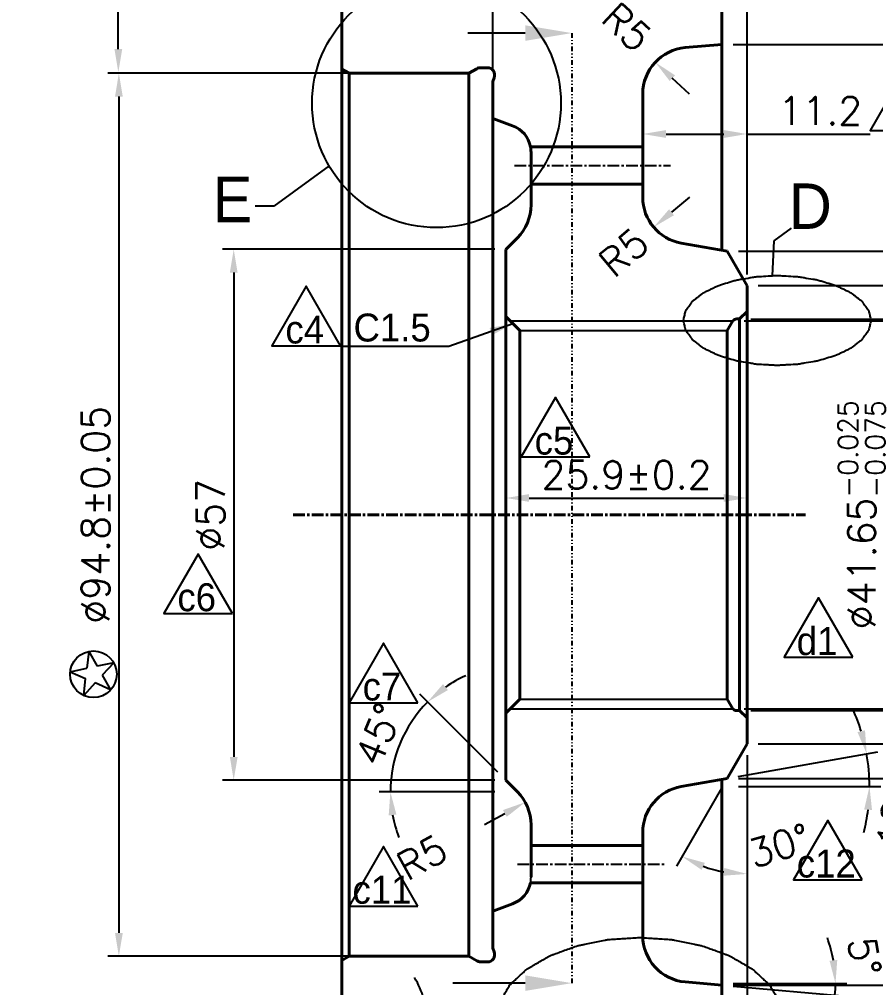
# Model space of a CAD drawing. Extents: x 3807 to 5911, y -3458 to 20.
# Drawn here: x 5178.3 to 5270.3, y -3239.8 to -3135.8 of the extents above; entities that cross this region are included whole.
import ezdxf

# ---------------------------------------------------------------- set-up
doc = ezdxf.new("R2010")
doc.units = 0
doc.header["$MEASUREMENT"] = 0
doc.header["$PDSIZE"] = 0.01
doc.linetypes.add('CENTER', pattern=[2, 1.25, -0.25, 0.25, -0.25])
doc.linetypes.add('DIVIDE', pattern=[1.25, 0.5, -0.25, 0, -0.25, 0, -0.25])
doc.layers.get('0').update_dxf_attribs({"linetype": 'CONTINUOUS'})
doc.layers.get('DEFPOINTS').update_dxf_attribs({"linetype": 'CONTINUOUS'})
for name, color, linetype in [('06_AXES', 7, 'CONTINUOUS'), ('21_DETAILS', 7, 'CONTINUOUS'), ('4', 4, 'CONTINUOUS'), ('5', 5, 'CONTINUOUS'), ('치수', 4, 'CONTINUOUS')]:
    doc.layers.add(name, color=color, linetype=linetype)
doc.layers.add('외형선', color=3, linetype='CONTINUOUS', lineweight=40)
doc.styles.get("Standard").update_dxf_attribs({"font": 'Dotum.ttf', "height": 5})
doc.styles.add('글씨', font='Dotum.ttf', dxfattribs={"height": 3})
doc.styles.add('치수', font='romans.shx', dxfattribs={"height": 3})
doc.dimstyles.get("Standard").update_dxf_attribs({"dimtxt": 0.18, "dimasz": 0.18, "dimexe": 0.18, "dimexo": 0.0625, "dimgap": 0.09, "dimtad": 0, "dimtih": 1, "dimtoh": 1, "dimdec": 4, "dimzin": 0, "dimdsep": 46, "dimtxsty": 'STANDARD', "dimcen": 0.09, "dimadec": 0, "dimazin": 0, "dimtfac": 1, "dimtdec": 4, "dimtofl": 0, "dimtmove": 0, "dimatfit": 3, "dimfxl": 1, "dimtolj": 1, "dimtzin": 0, "dimarcsym": 0})

# ---------------------------------------------------------------- blocks, each defined once
blk = doc.blocks.new('*D402')
at = {"layer": 'DEFPOINTS', "color": 0, "transparency": 16777216}
for p in [(5255.68, -3168), (5255.68, -3210), (5284.86, -3210)]:
    blk.add_point(p, dxfattribs=at)
at = {"layer": '치수', "lineweight": -2, "transparency": 16777216}
for p, q in [((5256.88, -3168), (5286.06, -3168)), ((5284.86, -3170.5), (5284.86, -3207.5)), ((5256.88, -3210), (5286.06, -3210))]:
    blk.add_line(p, q, dxfattribs=at)
at = {"layer": '치수', "transparency": 16777216}
for points in [[(5284.44, -3170.5), (5285.27, -3170.5), (5284.86, -3168)], [(5284.44, -3207.5), (5285.27, -3207.5), (5284.86, -3210)]]:
    blk.add_solid(points, dxfattribs=at)
at = {"layer": '치수', "transparency": 16777216, "insert": (5282.36, -3189), "char_height": 3, "attachment_point": 5, "rotation": 90, "style": '치수'}
blk.add_mtext('\\A1;{\\C4;%%C}42', dxfattribs=at)
blk = doc.blocks.new('*D403')
at = {"layer": 'DEFPOINTS', "color": 0, "transparency": 16777216}
for p in [(5256.48, -3164.4), (5256.48, -3213.6), (5294.37, -3213.6)]:
    blk.add_point(p, dxfattribs=at)
at = {"layer": '치수', "lineweight": -2, "transparency": 16777216}
for p, q in [((5257.68, -3164.4), (5295.57, -3164.4)), ((5294.37, -3166.9), (5294.37, -3211.1)), ((5257.68, -3213.6), (5295.57, -3213.6))]:
    blk.add_line(p, q, dxfattribs=at)
at = {"layer": '치수', "transparency": 16777216}
for points in [[(5293.96, -3166.9), (5294.79, -3166.9), (5294.37, -3164.4)], [(5293.96, -3211.1), (5294.79, -3211.1), (5294.37, -3213.6)]]:
    blk.add_solid(points, dxfattribs=at)
at = {"layer": '치수', "transparency": 16777216, "insert": (5291.87, -3189), "char_height": 3, "attachment_point": 5, "rotation": 90, "style": '치수'}
blk.add_mtext('\\A1;{\\C4;%%C}49.2', dxfattribs=at)
blk = doc.blocks.new('*D404')
at = {"layer": 'DEFPOINTS', "color": 0, "transparency": 16777216}
for p in [(5254.34, -3160.7), (5304.25, -3160.7), (5254.34, -3217.3)]:
    blk.add_point(p, dxfattribs=at)
at = {"layer": '치수', "lineweight": -2, "transparency": 16777216}
for p, q in [((5255.54, -3160.7), (5305.45, -3160.7)), ((5304.25, -3214.8), (5304.25, -3163.2)), ((5255.54, -3217.3), (5305.45, -3217.3))]:
    blk.add_line(p, q, dxfattribs=at)
at = {"layer": '치수', "transparency": 16777216}
for points in [[(5303.84, -3163.2), (5304.67, -3163.2), (5304.25, -3160.7)], [(5303.84, -3214.8), (5304.67, -3214.8), (5304.25, -3217.3)]]:
    blk.add_solid(points, dxfattribs=at)
at = {"layer": '치수', "transparency": 16777216, "insert": (5301.75, -3189), "char_height": 3, "attachment_point": 5, "rotation": 90, "style": '치수'}
blk.add_mtext('\\A1;{\\C4;%%C}56.6', dxfattribs=at)
blk = doc.blocks.new('*D405')
at = {"layer": 'DEFPOINTS', "color": 0, "transparency": 16777216}
for p in [(5253.78, -3138.5), (5313.58, -3138.5), (5253.78, -3239.5)]:
    blk.add_point(p, dxfattribs=at)
at = {"layer": '치수', "lineweight": -2, "transparency": 16777216}
for p, q in [((5254.98, -3138.5), (5314.78, -3138.5)), ((5313.58, -3237), (5313.58, -3141)), ((5254.98, -3239.5), (5314.78, -3239.5))]:
    blk.add_line(p, q, dxfattribs=at)
at = {"layer": '치수', "transparency": 16777216}
for points in [[(5313.16, -3141), (5314, -3141), (5313.58, -3138.5)], [(5313.16, -3237), (5314, -3237), (5313.58, -3239.5)]]:
    blk.add_solid(points, dxfattribs=at)
at = {"layer": '치수', "transparency": 16777216, "insert": (5311.08, -3189), "char_height": 3, "attachment_point": 5, "rotation": 90, "style": '치수'}
blk.add_mtext('\\A1;{\\C4;%%C}101', dxfattribs=at)
blk = doc.blocks.new('*D406')
at = {"layer": 'DEFPOINTS', "color": 0, "transparency": 16777216}
for p in [(5217.58, -3114.95), (5164.5, -3263.05), (5217.48, -3263.05)]:
    blk.add_point(p, dxfattribs=at)
at = {"layer": '치수', "lineweight": -2, "transparency": 16777216}
for p, q in [((5216.38, -3114.95), (5163.3, -3114.95)), ((5164.5, -3117.45), (5164.5, -3260.55)), ((5216.28, -3263.05), (5163.3, -3263.05))]:
    blk.add_line(p, q, dxfattribs=at)
at = {"layer": '치수', "transparency": 16777216}
for points in [[(5164.08, -3117.45), (5164.91, -3117.45), (5164.5, -3114.95)], [(5164.08, -3260.55), (5164.91, -3260.55), (5164.5, -3263.05)]]:
    blk.add_solid(points, dxfattribs=at)
at = {"layer": '치수', "transparency": 16777216, "insert": (5161.05, -3189), "char_height": 3, "attachment_point": 5, "rotation": 90, "style": '치수'}
blk.add_mtext('\\A1;{\\C4;%%CD \\H0.7x;\\S 0^ -0.05;}', dxfattribs=at)
blk = doc.blocks.new('*D407')
at = {"layer": 'DEFPOINTS', "color": 0, "transparency": 16777216}
for p in [(5212.98, -3134.56), (5175.02, -3243.45), (5212.98, -3243.45)]:
    blk.add_point(p, dxfattribs=at)
at = {"layer": '치수', "lineweight": -2, "transparency": 16777216}
for p, q in [((5211.78, -3134.56), (5173.82, -3134.56)), ((5175.02, -3137.06), (5175.02, -3240.95)), ((5211.78, -3243.45), (5173.82, -3243.45))]:
    blk.add_line(p, q, dxfattribs=at)
at = {"layer": '치수', "transparency": 16777216}
for points in [[(5174.6, -3137.06), (5175.44, -3137.06), (5175.02, -3134.56)], [(5174.6, -3240.95), (5175.44, -3240.95), (5175.02, -3243.45)]]:
    blk.add_solid(points, dxfattribs=at)
at = {"layer": '치수', "transparency": 16777216, "insert": (5172.52, -3189), "char_height": 3, "attachment_point": 5, "rotation": 90, "style": '치수'}
blk.add_mtext('\\A1;{\\C4;%%C108.88%%P0.05}', dxfattribs=at)
blk = doc.blocks.new('*D408')
at = {"layer": 'DEFPOINTS', "color": 0, "transparency": 16777216}
for p in [(5230.58, -3160.5), (5201.36, -3217.5), (5230.58, -3217.5)]:
    blk.add_point(p, dxfattribs=at)
at = {"layer": '치수', "lineweight": -2, "transparency": 16777216}
for p, q in [((5229.38, -3160.5), (5200.16, -3160.5)), ((5201.36, -3163), (5201.36, -3215)), ((5229.38, -3217.5), (5200.16, -3217.5))]:
    blk.add_line(p, q, dxfattribs=at)
at = {"layer": '치수', "transparency": 16777216}
for points in [[(5200.95, -3163), (5201.78, -3163), (5201.36, -3160.5)], [(5200.95, -3215), (5201.78, -3215), (5201.36, -3217.5)]]:
    blk.add_solid(points, dxfattribs=at)
at = {"layer": '치수', "transparency": 16777216, "insert": (5198.86, -3189), "char_height": 3, "attachment_point": 5, "rotation": 90, "style": '치수'}
blk.add_mtext('\\A1;{\\C4;%%C}57', dxfattribs=at)
blk = doc.blocks.new('*D409')
at = {"layer": 'DEFPOINTS', "color": 0, "transparency": 16777216}
for p in [(5226.61, -3141.6), (5189.03, -3236.4), (5226.61, -3236.4)]:
    blk.add_point(p, dxfattribs=at)
at = {"layer": '치수', "lineweight": -2, "transparency": 16777216}
for p, q in [((5225.41, -3141.6), (5187.83, -3141.6)), ((5189.03, -3144.1), (5189.03, -3233.9)), ((5225.41, -3236.4), (5187.83, -3236.4))]:
    blk.add_line(p, q, dxfattribs=at)
at = {"layer": '치수', "transparency": 16777216}
for points in [[(5188.62, -3144.1), (5189.45, -3144.1), (5189.03, -3141.6)], [(5188.62, -3233.9), (5189.45, -3233.9), (5189.03, -3236.4)]]:
    blk.add_solid(points, dxfattribs=at)
at = {"layer": '치수', "transparency": 16777216, "insert": (5186.53, -3189), "char_height": 3, "attachment_point": 5, "rotation": 90, "style": '치수'}
blk.add_mtext('\\A1;{\\C4;%%C}94.8%%P0.05', dxfattribs=at)
blk = doc.blocks.new('*D410')
at = {"layer": 'DEFPOINTS', "color": 0, "transparency": 16777216}
for p in [(5256.48, -3187.2), (5230.58, -3194.87), (5256.48, -3194.87)]:
    blk.add_point(p, dxfattribs=at)
at = {"layer": '치수', "lineweight": -2, "transparency": 16777216}
for p, q in [((5230.58, -3193.67), (5230.58, -3186)), ((5256.48, -3193.67), (5256.48, -3186)), ((5233.08, -3187.2), (5253.98, -3187.2))]:
    blk.add_line(p, q, dxfattribs=at)
at = {"layer": '치수', "transparency": 16777216}
for points in [[(5233.08, -3186.78), (5233.08, -3187.61), (5230.58, -3187.2)], [(5253.98, -3186.78), (5253.98, -3187.61), (5256.48, -3187.2)]]:
    blk.add_solid(points, dxfattribs=at)
at = {"layer": '치수', "transparency": 16777216, "insert": (5243.53, -3184.7), "char_height": 3, "attachment_point": 5, "style": '치수'}
blk.add_mtext('\\A1;25.9%%P0.2', dxfattribs=at)
blk = doc.blocks.new('*D411')
at = {"layer": 'DEFPOINTS', "color": 0, "transparency": 16777216}
for p in [(5229.18, -3087.42), (5229.18, -3142.49), (5256.48, -3164.4)]:
    blk.add_point(p, dxfattribs=at)
at = {"layer": '치수', "lineweight": -2, "transparency": 16777216}
for p, q in [((5229.18, -3141.29), (5229.18, -3086.22)), ((5256.48, -3163.2), (5256.48, -3086.22)), ((5253.98, -3087.42), (5231.68, -3087.42))]:
    blk.add_line(p, q, dxfattribs=at)
at = {"layer": '치수', "transparency": 16777216}
for points in [[(5231.68, -3087), (5231.68, -3087.84), (5229.18, -3087.42)], [(5253.98, -3087), (5253.98, -3087.84), (5256.48, -3087.42)]]:
    blk.add_solid(points, dxfattribs=at)
at = {"layer": '치수', "transparency": 16777216, "insert": (5242.83, -3084.92), "char_height": 3, "attachment_point": 5, "style": '치수'}
blk.add_mtext('\\A1;27.3%%P0.05', dxfattribs=at)
blk = doc.blocks.new('*D413')
at = {"layer": 'DEFPOINTS', "color": 0, "transparency": 16777216}
for p in [(5246.62, -3140.42), (5250.28, -3143.83)]:
    blk.add_point(p, dxfattribs=at)
at = {"layer": '치수', "lineweight": -2, "transparency": 16777216}
blk.add_line((5250.28, -3143.83), (5248.45, -3142.12), dxfattribs=at)
at = {"layer": '치수', "transparency": 16777216}
blk.add_solid([(5248.74, -3141.82), (5248.17, -3142.43), (5246.62, -3140.42)], dxfattribs=at)
at = {"layer": '치수', "transparency": 16777216, "insert": (5243.56, -3136.65), "char_height": 3, "attachment_point": 5, "rotation": 316.9903, "style": '치수'}
blk.add_mtext('\\A1;R5', dxfattribs=at)
blk = doc.blocks.new('*D415')
at = {"layer": 'DEFPOINTS', "color": 0, "transparency": 16777216}
for p in [(5250.28, -3154.91), (5246.45, -3158.12)]:
    blk.add_point(p, dxfattribs=at)
at = {"layer": '치수', "lineweight": -2, "transparency": 16777216}
blk.add_line((5250.28, -3154.91), (5248.36, -3156.52), dxfattribs=at)
at = {"layer": '치수', "transparency": 16777216}
blk.add_solid([(5248.1, -3156.2), (5248.63, -3156.84), (5246.45, -3158.12)], dxfattribs=at)
at = {"layer": '치수', "transparency": 16777216, "insert": (5243.22, -3160.82), "char_height": 3, "attachment_point": 5, "rotation": 40.0107, "style": '치수'}
blk.add_mtext('\\A1;R5', dxfattribs=at)
blk = doc.blocks.new('*D416')
at = {"layer": 'DEFPOINTS', "color": 0, "transparency": 16777216}
for p in [(5245.28, -3147.15), (5245.28, -3148.12), (5256.48, -3164.4)]:
    blk.add_point(p, dxfattribs=at)
at = {"layer": '치수', "lineweight": -2, "transparency": 16777216}
for p, q in [((5256.48, -3163.2), (5256.48, -3146.92)), ((5245.28, -3148.35), (5245.28, -3149.32)), ((5247.78, -3148.12), (5253.98, -3148.12)), ((5256.48, -3148.12), (5269.69, -3148.12))]:
    blk.add_line(p, q, dxfattribs=at)
at = {"layer": '치수', "transparency": 16777216}
for points in [[(5247.78, -3147.7), (5247.78, -3148.54), (5245.28, -3148.12)], [(5253.98, -3147.7), (5253.98, -3148.54), (5256.48, -3148.12)]]:
    blk.add_solid(points, dxfattribs=at)
at = {"layer": '치수', "transparency": 16777216, "insert": (5264.34, -3145.62), "char_height": 3, "attachment_point": 5, "style": '치수'}
blk.add_mtext('\\A1;11.2', dxfattribs=at)
blk = doc.blocks.new('*D417')
at = {"layer": 'DEFPOINTS', "color": 0, "transparency": 16777216}
for p in [(5220.01, -3211.92), (5230.58, -3217.5), (5230.58, -3218.74), (5231.82, -3218.74)]:
    blk.add_point(p, dxfattribs=at)
at = {"layer": '치수', "lineweight": -2, "transparency": 16777216}
for p, q in [((5229.73, -3216.65), (5221.33, -3208.25)), ((5229.38, -3218.74), (5216.98, -3218.74))]:
    blk.add_line(p, q, dxfattribs=at)
for start, end in [(113.958, 124.479), (135, 180), (190.521, 201.042)]:
    blk.add_arc((5231.82, -3218.74), 13.63, start, end, dxfattribs=at)
at = {"layer": '치수', "transparency": 16777216}
for points in [[(5224.36, -3207.82), (5223.83, -3207.18), (5222.17, -3209.1)], [(5218, -3221.27), (5218.83, -3221.19), (5218.18, -3218.74)]]:
    blk.add_solid(points, dxfattribs=at)
at = {"layer": '치수', "transparency": 16777216, "insert": (5216.91, -3212.56), "char_height": 3, "attachment_point": 5, "rotation": 67.5, "style": '치수'}
blk.add_mtext('\\A1;45°', dxfattribs=at)
blk = doc.blocks.new('*D418')
at = {"layer": 'DEFPOINTS', "color": 0, "transparency": 16777216}
for p in [(5232.66, -3219.86), (5228.28, -3222.27)]:
    blk.add_point(p, dxfattribs=at)
at = {"layer": '치수', "lineweight": -2, "transparency": 16777216}
blk.add_line((5228.28, -3222.27), (5230.47, -3221.07), dxfattribs=at)
at = {"layer": '치수', "transparency": 16777216}
blk.add_solid([(5230.27, -3220.7), (5230.67, -3221.43), (5232.66, -3219.86)], dxfattribs=at)
at = {"layer": '치수', "transparency": 16777216, "insert": (5221.58, -3225.77), "char_height": 3, "attachment_point": 5, "rotation": 28.8737, "style": '치수'}
blk.add_mtext('\\A1;R5', dxfattribs=at)
blk = doc.blocks.new('*D419')
at = {"layer": 'DEFPOINTS', "color": 0, "transparency": 16777216}
for p in [(5256.48, -3213.6), (5254.34, -3217.3), (5256.48, -3217.3), (5251.71, -3226.72)]:
    blk.add_point(p, dxfattribs=at)
at = {"layer": '치수', "lineweight": -2, "transparency": 16777216}
for p, q in [((5253.74, -3218.34), (5248.9, -3226.73)), ((5256.48, -3218.5), (5256.48, -3228.76))]:
    blk.add_line(p, q, dxfattribs=at)
blk.add_arc((5256.48, -3213.6), 13.96, 250.2753, 259.7247, dxfattribs=at)
at = {"layer": '치수', "transparency": 16777216}
for points in [[(5251.59, -3227.12), (5251.94, -3226.37), (5249.5, -3225.69)], [(5254.03, -3226.92), (5253.95, -3227.75), (5256.48, -3227.56)]]:
    blk.add_solid(points, dxfattribs=at)
at = {"layer": '치수', "transparency": 16777216, "insert": (5259.94, -3224.53), "char_height": 3, "attachment_point": 5, "rotation": 17.5627, "style": '치수'}
blk.add_mtext('\\A1;30°', dxfattribs=at)
blk = doc.blocks.new('*D420')
at = {"layer": 'DEFPOINTS', "color": 0, "transparency": 16777216}
for p in [(5251.81, -3239.33), (5253.78, -3239.5), (5253.79, -3239.33), (5265.95, -3240.15)]:
    blk.add_point(p, dxfattribs=at)
at = {"layer": '치수', "lineweight": -2, "transparency": 16777216}
for p, q in [((5254.98, -3239.61), (5267.11, -3240.67)), ((5254.99, -3239.33), (5267.17, -3239.33))]:
    blk.add_line(p, q, dxfattribs=at)
for start, end in [(10.1298, 20.2596), (355, 0), (334.7404, 344.8702)]:
    blk.add_arc((5251.81, -3239.33), 14.16, start, end, dxfattribs=at)
at = {"layer": '치수', "transparency": 16777216}
for points in [[(5266.16, -3236.8), (5265.33, -3236.88), (5265.97, -3239.33)], [(5265.07, -3242.95), (5265.89, -3243.1), (5265.92, -3240.57)]]:
    blk.add_solid(points, dxfattribs=at)
at = {"layer": '치수', "transparency": 16777216, "insert": (5269.1, -3236.41), "char_height": 3, "attachment_point": 5, "rotation": 279.5841, "style": '치수'}
blk.add_mtext('\\A1;5°', dxfattribs=at)
blk = doc.blocks.new('*D421')
at = {"layer": 'DEFPOINTS', "color": 0, "transparency": 16777216}
for p in [(5269.49, -3215.83), (5254.34, -3217.3), (5249.41, -3218.17), (5254.34, -3218.17)]:
    blk.add_point(p, dxfattribs=at)
at = {"layer": '치수', "lineweight": -2, "transparency": 16777216}
for p, q in [((5255.53, -3217.09), (5270.5, -3214.45)), ((5255.54, -3218.17), (5270.82, -3218.17))]:
    blk.add_line(p, q, dxfattribs=at)
for start, end in [(17.0912, 24.1825), (360, 10), (345.8175, 352.9088)]:
    blk.add_arc((5249.41, -3218.17), 20.21, start, end, dxfattribs=at)
at = {"layer": '치수', "transparency": 16777216}
for points in [[(5269.14, -3212.14), (5268.33, -3212.33), (5269.32, -3214.66)], [(5269.05, -3220.64), (5269.89, -3220.69), (5269.62, -3218.17)]]:
    blk.add_solid(points, dxfattribs=at)
at = {"layer": '치수', "transparency": 16777216, "insert": (5272.33, -3221.41), "char_height": 3, "attachment_point": 5, "rotation": 81.9738, "style": '치수'}
blk.add_mtext('\\A1;10°', dxfattribs=at)
blk = doc.blocks.new('*D422')
at = {"layer": 'DEFPOINTS', "color": 0, "transparency": 16777216}
for p in [(5212.98, -3243.45), (5215.58, -3243.45), (5215.58, -3244.95), (5221.97, -3245.03)]:
    blk.add_point(p, dxfattribs=at)
at = {"layer": '치수', "lineweight": -2, "transparency": 16777216}
for p, q in [((5216.78, -3243.45), (5223.31, -3243.45)), ((5216.62, -3245.55), (5221.93, -3248.61))]:
    blk.add_line(p, q, dxfattribs=at)
for start, end in [(15.7345, 31.4689), (330, 0), (298.5311, 314.2655)]:
    blk.add_arc((5212.98, -3243.45), 9.13, start, end, dxfattribs=at)
at = {"layer": '치수', "transparency": 16777216}
for points in [[(5222.18, -3240.91), (5221.36, -3241.03), (5222.11, -3243.45)], [(5219.02, -3249.73), (5219.68, -3250.24), (5220.89, -3248.01)]]:
    blk.add_solid(points, dxfattribs=at)
at = {"layer": '치수', "transparency": 16777216, "insert": (5226.63, -3249.7), "char_height": 3, "attachment_point": 5, "rotation": 65.3988, "style": '치수'}
blk.add_mtext('\\A1;30°', dxfattribs=at)
blk = doc.blocks.new('*D426')
at = {"layer": 'DEFPOINTS', "color": 0, "transparency": 16777216}
for p in [(5256.48, -3213.6), (5239.78, -3262.5), (5239.78, -3271.67)]:
    blk.add_point(p, dxfattribs=at)
at = {"layer": '치수', "lineweight": -2, "transparency": 16777216}
for p, q in [((5256.48, -3214.8), (5256.48, -3272.87)), ((5239.78, -3263.7), (5239.78, -3272.87)), ((5242.28, -3271.67), (5253.98, -3271.67)), ((5256.48, -3271.67), (5283.41, -3271.67))]:
    blk.add_line(p, q, dxfattribs=at)
at = {"layer": '치수', "transparency": 16777216}
for points in [[(5242.28, -3271.26), (5242.28, -3272.09), (5239.78, -3271.67)], [(5253.98, -3271.26), (5253.98, -3272.09), (5256.48, -3271.67)]]:
    blk.add_solid(points, dxfattribs=at)
at = {"layer": '치수', "transparency": 16777216, "insert": (5271.19, -3269.17), "char_height": 3, "attachment_point": 5, "style": '치수'}
blk.add_mtext('\\A1;16.7%%P0.05', dxfattribs=at)
blk = doc.blocks.new('*D428')
at = {"layer": 'DEFPOINTS', "color": 0, "transparency": 16777216}
for p in [(5256.48, -3213.6), (5212.98, -3243.45), (5256.48, -3290.94)]:
    blk.add_point(p, dxfattribs=at)
at = {"layer": '치수', "lineweight": -2, "transparency": 16777216}
for p, q in [((5256.48, -3214.8), (5256.48, -3292.14)), ((5212.98, -3244.65), (5212.98, -3292.14)), ((5215.48, -3290.94), (5253.98, -3290.94))]:
    blk.add_line(p, q, dxfattribs=at)
at = {"layer": '치수', "transparency": 16777216}
for points in [[(5215.48, -3290.52), (5215.48, -3291.35), (5212.98, -3290.94)], [(5253.98, -3290.52), (5253.98, -3291.35), (5256.48, -3290.94)]]:
    blk.add_solid(points, dxfattribs=at)
at = {"layer": '치수', "transparency": 16777216, "insert": (5234.73, -3288.44), "char_height": 3, "attachment_point": 5, "style": '치수'}
blk.add_mtext('\\A1;43.5%%P0.05', dxfattribs=at)
blk = doc.blocks.new('34534534')
at = {"layer": '21_DETAILS', "color": 4, "linetype": 'Continuous'}
for p, q in [((5315.98, -1184.23), (5316.54, -1182.5)), ((5316.54, -1182.5), (5317.1, -1184.23)), ((5314.16, -1184.23), (5315.98, -1184.23)), ((5314.16, -1184.23), (5315.63, -1185.3)), ((5317.1, -1184.23), (5318.92, -1184.23)), ((5318.92, -1184.23), (5317.45, -1185.3)), ((5315.07, -1187.02), (5315.63, -1185.3)), ((5315.07, -1187.02), (5316.54, -1185.96)), ((5318.01, -1187.02), (5316.54, -1185.96)), ((5318.01, -1187.02), (5317.45, -1185.3))]:
    blk.add_line(p, q, dxfattribs=at)
blk.add_circle((5316.54, -1185), 2.5, dxfattribs=at)
blk = doc.blocks.new('*D400')
at = {"layer": 'DEFPOINTS', "color": 0, "transparency": 16777216}
for p in [(5256.48, -3123.27), (5253.78, -3130.5), (5256.48, -3164.4)]:
    blk.add_point(p, dxfattribs=at)
at = {"layer": '치수', "lineweight": -2, "transparency": 16777216}
for p, q in [((5253.78, -3129.3), (5253.78, -3122.07)), ((5256.48, -3163.2), (5256.48, -3122.07)), ((5251.28, -3123.27), (5248.78, -3123.27)), ((5253.78, -3123.27), (5256.48, -3123.27)), ((5258.98, -3123.27), (5283.48, -3123.27))]:
    blk.add_line(p, q, dxfattribs=at)
at = {"layer": '치수', "transparency": 16777216}
for points in [[(5251.28, -3122.86), (5251.28, -3123.69), (5253.78, -3123.27)], [(5258.98, -3122.86), (5258.98, -3123.69), (5256.48, -3123.27)]]:
    blk.add_solid(points, dxfattribs=at)
at = {"layer": '치수', "transparency": 16777216, "insert": (5272.48, -3120.77), "char_height": 3, "attachment_point": 5, "style": '치수'}
blk.add_mtext('\\A1;2.7%%P0.03', dxfattribs=at)
blk = doc.blocks.new('*D401')
at = {"layer": 'DEFPOINTS', "color": 0, "transparency": 16777216}
for p in [(5254.96, -3168.18), (5272.23, -3168.18), (5254.96, -3209.83)]:
    blk.add_point(p, dxfattribs=at)
at = {"layer": '치수', "lineweight": -2, "transparency": 16777216}
for p, q in [((5256.16, -3168.18), (5273.43, -3168.18)), ((5272.23, -3207.33), (5272.23, -3170.68)), ((5256.16, -3209.83), (5273.43, -3209.83))]:
    blk.add_line(p, q, dxfattribs=at)
at = {"layer": '치수', "transparency": 16777216}
for points in [[(5271.81, -3170.68), (5272.64, -3170.68), (5272.23, -3168.18)], [(5271.81, -3207.33), (5272.64, -3207.33), (5272.23, -3209.83)]]:
    blk.add_solid(points, dxfattribs=at)
at = {"layer": '치수', "transparency": 16777216, "insert": (5268.78, -3189), "char_height": 3, "attachment_point": 5, "rotation": 90, "style": '치수'}
blk.add_mtext('\\A1;%%C41.65{\\H0.7x;\\S-0.025^ -0.075;}', dxfattribs=at)

msp = doc.modelspace()

# ---------------------------------------------------------------- linework, layer by layer
at = {"color": 3, "linetype": 'Continuous'}
for p, q in [((5231.0397, -3168.1783), (5254.9634, -3168.1783)), ((5232.0797, -3169.2183), (5254.3558, -3169.2183)), ((5232.0797, -3208.7883), (5254.3558, -3208.7883)), ((5231.0397, -3209.8283), (5254.9634, -3209.8283))]:
    msp.add_line(p, q, dxfattribs=at)
at = {"color": 1, "linetype": 'Continuous'}
msp.add_line((5255.0022, -3168.1783), (5255.0024, -3168.1783), dxfattribs=at)
at = {"color": 7, "linetype": 'Continuous'}
msp.add_arc((5229.9828, -3227.9197), 3.2969, 349.8036, 359.972787, dxfattribs=at)
at = {"layer": '06_AXES', "color": 1, "linetype": 'CENTER'}
for p, q in [((5231.5047, -3151.5033), (5248.2377, -3151.5033)), ((5231.8332, -3226.5033), (5247.5997, -3226.5033))]:
    msp.add_line(p, q, dxfattribs=at)
at = {"layer": '4', "color": 0}
for p, q in [((5232.6564, -3137.2836), (5226.5085, -3137.2836)), ((5232.6564, -3239.2836), (5224.8724, -3239.2836))]:
    msp.add_line(p, q, dxfattribs=at)
at = {"layer": '4', "color": 4, "linetype": 'DIVIDE'}
msp.add_line((5237.6564, -3137.2836), (5237.6564, -3239.2836), dxfattribs=at)
at = {"layer": '4', "color": 0}
for points in [[(5232.6564, -3138.1169), (5237.6564, -3137.2836), (5232.6564, -3136.4502)], [(5232.6564, -3238.4502), (5237.6564, -3239.2836), (5232.6564, -3240.1169)]]:
    msp.add_solid(points, dxfattribs=at)
at = {"layer": '5', "color": 1}
for points in [[(5277.0622, -3147.7314), (5273.3781, -3141.3504), (5269.694, -3147.7314)], [(5212.8309, -3170.8543), (5209.1468, -3164.4733), (5205.4627, -3170.8543)], [(5239.5891, -3182.7837), (5235.905, -3176.4026), (5232.2209, -3182.7837)], [(5201.2343, -3199.5972), (5197.5502, -3193.2161), (5193.8661, -3199.5972)], [(5267.8297, -3204.3021), (5264.1456, -3197.9211), (5260.4615, -3204.3021)], [(5221.1211, -3209.1818), (5217.437, -3202.8007), (5213.7529, -3209.1818)], [(5268.8238, -3228.1875), (5265.1397, -3221.8065), (5261.4556, -3228.1875)], [(5221.1211, -3231.0026), (5217.437, -3224.6216), (5213.7529, -3231.0026)]]:
    msp.add_lwpolyline(points, close=True, dxfattribs=at)
at = {"layer": '외형선'}
for p, q in [((5253.7797, -3130.5033), (5253.7797, -3160.6039)), ((5212.9797, -3243.4456), (5212.9797, -3134.561)), ((5253.7797, -3138.5033), (5249.8439, -3138.8476)), ((5212.9797, -3141.1569), (5213.7529, -3141.6033)), ((5227.4601, -3141.1105), (5226.6065, -3141.6033)), ((5228.5797, -3141.0033), (5227.8601, -3141.0033)), ((5226.6065, -3141.6033), (5213.7529, -3141.6033)), ((5213.7529, -3141.6033), (5213.7529, -3236.4033)), ((5226.6065, -3141.6033), (5226.6065, -3236.4033)), ((5229.3314, -3142.0769), (5229.1797, -3142.4939)), ((5229.1797, -3235.5128), (5229.1797, -3142.4939)), ((5245.2797, -3154.9096), (5245.2797, -3143.8286)), ((5231.3058, -3147.2407), (5229.2797, -3146.5033)), ((5233.2276, -3149.5033), (5245.2797, -3149.5033)), ((5233.2797, -3150.0854), (5233.2797, -3151.5033)), ((5233.2797, -3155.7322), (5233.2797, -3151.5033)), ((5233.2797, -3153.5033), (5245.2797, -3153.5033)), ((5231.8152, -3159.2678), (5230.5797, -3160.5033)), ((5254.3435, -3160.7033), (5249.4115, -3159.8337)), ((5230.5797, -3217.5033), (5230.5797, -3160.5033)), ((5256.4797, -3164.4033), (5254.3435, -3160.7033)), ((5256.4797, -3213.6033), (5256.4797, -3164.4033)), ((5256.4797, -3167.1783), (5255.6797, -3167.9783)), ((5230.5797, -3167.7183), (5232.0797, -3169.2183)), ((5254.3558, -3169.2183), (5254.9634, -3168.1783)), ((5255.6797, -3167.9783), (5255.3634, -3167.9783)), ((5255.6797, -3210.0033), (5255.6797, -3167.9783)), ((5232.0797, -3208.7883), (5232.0797, -3169.2183)), ((5232.0797, -3169.2598), (5232.0797, -3169.2433)), ((5254.3558, -3169.2183), (5254.3558, -3208.7883)), ((5230.5797, -3210.2883), (5232.0797, -3208.7883)), ((5254.3558, -3208.7883), (5254.9634, -3209.8283)), ((5255.6797, -3210.0283), (5255.3634, -3210.0283)), ((5256.4797, -3210.8033), (5255.6797, -3210.0033)), ((5256.4797, -3213.6033), (5254.3435, -3217.3033)), ((5254.3435, -3217.3033), (5249.4115, -3218.173)), ((5231.895, -3218.8186), (5230.5797, -3217.5033)), ((5253.7797, -3217.4027), (5253.7797, -3242.5033)), ((5233.2797, -3227.9181), (5233.2797, -3222.2744)), ((5245.2797, -3234.178), (5245.2797, -3223.097)), ((5233.2797, -3224.5033), (5245.2797, -3224.5033)), ((5233.2797, -3226.5033), (5233.2797, -3227.9213)), ((5233.2276, -3228.5033), (5245.2797, -3228.5033)), ((5231.3058, -3230.7659), (5229.2797, -3231.5033)), ((5229.1797, -3235.5128), (5229.3314, -3235.9297)), ((5212.9797, -3236.8497), (5213.7529, -3236.4033)), ((5226.6065, -3236.4033), (5213.7529, -3236.4033)), ((5227.4601, -3236.8961), (5226.6065, -3236.4033)), ((5228.5797, -3237.0033), (5227.8601, -3237.0033)), ((5253.7797, -3239.5033), (5249.8439, -3239.159))]:
    msp.add_line(p, q, dxfattribs=at)
at = {"layer": '외형선', "color": 1, "linetype": 'CENTER'}
msp.add_line((5207.7418, -3189.0033), (5262.7564, -3189.0033), dxfattribs=at)
at = {"layer": '외형선'}
for centre, radius, start, end in [((5250.2797, -3143.8286), 5, 95, 180), ((5227.8601, -3141.8033), 0.8, 90, 120), ((5228.5797, -3141.8033), 0.8, 339.998452, 90), ((5230.2797, -3150.0598), 3, 10.690354, 70), ((5229.965, -3150.0885), 3.3147, 0.054594, 10.16902), ((5250.2797, -3154.9096), 5, 180, 260), ((5228.2797, -3155.7322), 5, 315, 0), ((5255.3634, -3168.4783), 0.5, 90, 143.130102), ((5255.3634, -3209.5283), 0.5, 216.869898, 270), ((5250.2797, -3223.097), 5, 100, 180), ((5228.2797, -3222.2744), 5, 0, 45), ((5230.2797, -3227.9468), 3, 290, 349.309646), ((5250.2797, -3234.178), 5, 180, 265), ((5228.5797, -3236.2033), 0.8, 270, 20.001548), ((5227.8601, -3236.2033), 0.8, 240, 270)]:
    msp.add_arc(centre, radius, start, end, dxfattribs=at)
at = {"layer": '치수', "color": 131}
msp.add_line((5188.9743, -3138.9979), (5188.9743, -3110.3485), dxfattribs=at)
at = {"layer": '치수'}
for p, q in [((5211.5995, -3151.5498), (5205.6516, -3155.8737)), ((5205.6516, -3155.8737), (5203.6516, -3155.8737)), ((5259.3854, -3159.5726), (5261.2515, -3158.228)), ((5259.2228, -3163.342), (5259.3854, -3159.5726))]:
    msp.add_line(p, q, dxfattribs=at)
msp.add_circle((5223.1314, -3144.815), 13.3545, dxfattribs=at)
for points, knots in [([(5269.7739, -3168.1399), (5269.7377, -3167.9845), (5269.6819, -3167.7515), (5269.6134, -3167.4405), (5269.5585, -3167.2469), (5269.5421, -3167.0902), (5269.4251, -3166.9402), (5269.2919, -3166.7518), (5269.1259, -3166.5262), (5268.9908, -3166.3376), (5268.878, -3166.188), (5268.7812, -3166.0339), (5268.5469, -3165.8734), (5268.2934, -3165.6729), (5267.9401, -3165.4101), (5267.6239, -3165.1355), (5267.1284, -3164.9183), (5266.7819, -3164.747), (5266.4248, -3164.5807), (5265.9715, -3164.3433), (5265.2596, -3164.1509), (5264.5723, -3163.9414), (5264.027, -3163.7695), (5263.3792, -3163.681), (5262.7607, -3163.5677), (5262.2097, -3163.479), (5261.8971, -3163.4229), (5261.4073, -3163.4103), (5260.8429, -3163.3688), (5260.1945, -3163.342), (5259.7087, -3163.2966), (5259.2228, -3163.342), (5258.5745, -3163.3688), (5258.0101, -3163.4103), (5257.5203, -3163.4229), (5257.2075, -3163.4789), (5256.6582, -3163.569), (5256.1077, -3163.6606), (5255.6396, -3163.7414), (5255.3185, -3163.788), (5254.8483, -3163.944), (5254.2909, -3164.1059), (5253.7373, -3164.2712), (5253.3308, -3164.4014), (5252.9931, -3164.581), (5252.6354, -3164.7469), (5252.289, -3164.9183), (5251.7935, -3165.1355), (5251.4773, -3165.4101), (5251.1239, -3165.6729), (5250.8705, -3165.8734), (5250.6362, -3166.0339), (5250.5393, -3166.188), (5250.4266, -3166.3376), (5250.2915, -3166.5262), (5250.1255, -3166.7518), (5249.9923, -3166.9402), (5249.8753, -3167.0902), (5249.8589, -3167.2469), (5249.8037, -3167.4405), (5249.7536, -3167.6738), (5249.7044, -3167.868), (5249.6748, -3168.0234), (5249.6279, -3168.1399), (5249.6748, -3168.2565), (5249.7044, -3168.4119), (5249.7536, -3168.6061), (5249.8037, -3168.8394), (5249.8589, -3169.033), (5249.8753, -3169.1897), (5249.9923, -3169.3397), (5250.1255, -3169.5281), (5250.2915, -3169.7536), (5250.4266, -3169.9422), (5250.5393, -3170.0918), (5250.6362, -3170.2459), (5250.8705, -3170.4065), (5251.1239, -3170.607), (5251.4773, -3170.8698), (5251.7935, -3171.1444), (5252.289, -3171.3615), (5252.6354, -3171.533), (5252.9931, -3171.6989), (5253.3308, -3171.8785), (5253.7373, -3172.0087), (5254.2909, -3172.174), (5254.8483, -3172.3359), (5255.3185, -3172.4919), (5255.6396, -3172.5385), (5256.1077, -3172.6193), (5256.6582, -3172.7109), (5257.2075, -3172.801), (5257.5203, -3172.8569), (5258.0101, -3172.8695), (5258.5745, -3172.9111), (5259.2228, -3172.9379), (5259.7087, -3172.9833), (5260.1945, -3172.9379), (5260.8429, -3172.9111), (5261.4073, -3172.8695), (5261.8971, -3172.8569), (5262.2097, -3172.8009), (5262.7607, -3172.7121), (5263.3792, -3172.5989), (5264.027, -3172.5104), (5264.5723, -3172.3385), (5265.2596, -3172.1289), (5265.9715, -3171.9365), (5266.4248, -3171.6992), (5266.7819, -3171.5329), (5267.1284, -3171.3616), (5267.6239, -3171.1444), (5267.9401, -3170.8698), (5268.2934, -3170.607), (5268.5469, -3170.4065), (5268.7812, -3170.2459), (5268.878, -3170.0918), (5268.9908, -3169.9422), (5269.1259, -3169.7536), (5269.2919, -3169.5281), (5269.4251, -3169.3397), (5269.5421, -3169.1897), (5269.5585, -3169.033), (5269.6134, -3168.8394), (5269.6819, -3168.5283), (5269.7377, -3168.2953), (5269.7739, -3168.1399)], [0, 0, 0, 0, 0.015625, 0.0234375, 0.03125, 0.03515625, 0.0390625, 0.046875, 0.0546875, 0.0625, 0.06640625, 0.0703125, 0.078125, 0.0859375, 0.09375, 0.109375, 0.1171875, 0.125, 0.1328125, 0.140625, 0.15625, 0.171875, 0.1796875, 0.1875, 0.203125, 0.2109375, 0.21484375, 0.21875, 0.234375, 0.2421875, 0.25, 0.2578125, 0.265625, 0.28125, 0.28515625, 0.2890625, 0.296875, 0.3125, 0.31640625, 0.3203125, 0.328125, 0.34375, 0.3515625, 0.359375, 0.3671875, 0.375, 0.3828125, 0.390625, 0.40625, 0.4140625, 0.421875, 0.4296875, 0.43359375, 0.4375, 0.4453125, 0.453125, 0.4609375, 0.46484375, 0.46875, 0.4765625, 0.484375, 0.4921875, 0.49609375, 0.5, 0.50390625, 0.5078125, 0.515625, 0.5234375, 0.53125, 0.53515625, 0.5390625, 0.546875, 0.5546875, 0.5625, 0.56640625, 0.5703125, 0.578125, 0.5859375, 0.59375, 0.609375, 0.6171875, 0.625, 0.6328125, 0.640625, 0.6484375, 0.65625, 0.671875, 0.6796875, 0.68359375, 0.6875, 0.703125, 0.7109375, 0.71484375, 0.71875, 0.734375, 0.7421875, 0.75, 0.7578125, 0.765625, 0.78125, 0.78515625, 0.7890625, 0.796875, 0.8125, 0.8203125, 0.828125, 0.84375, 0.859375, 0.8671875, 0.875, 0.8828125, 0.890625, 0.90625, 0.9140625, 0.921875, 0.9296875, 0.93359375, 0.9375, 0.9453125, 0.953125, 0.9609375, 0.96484375, 0.96875, 0.9765625, 0.984375, 1, 1, 1, 1]), ([(5260.4074, -3243.3576), (5260.3518, -3243.0687), (5260.2689, -3242.6353), (5260.1564, -3242.0577), (5260.0968, -3241.7324), (5260.0513, -3241.5161), (5260.0346, -3241.3707), (5259.9141, -3241.1971), (5259.7927, -3240.9868), (5259.6229, -3240.7072), (5259.4126, -3240.3576), (5259.2044, -3240.0071), (5259.0313, -3239.7289), (5258.8825, -3239.4424), (5258.5229, -3239.1439), (5258.1323, -3238.7717), (5257.7301, -3238.4034), (5257.3995, -3238.0949), (5257.1635, -3237.8806), (5257.0351, -3237.7557), (5256.8418, -3237.6559), (5256.6225, -3237.5225), (5256.259, -3237.3139), (5255.8092, -3237.0513), (5255.3569, -3236.7902), (5254.9976, -3236.5792), (5254.7678, -3236.4518), (5254.5958, -3236.3396), (5254.3806, -3236.2651), (5254.0116, -3236.1281), (5253.4801, -3235.9362), (5252.8458, -3235.7026), (5252.2046, -3235.4758), (5251.6903, -3235.2671), (5251.1969, -3235.1807), (5250.7178, -3235.0802), (5250.1139, -3234.9597), (5249.3916, -3234.8116), (5248.7883, -3234.6928), (5248.308, -3234.5885), (5247.8061, -3234.5739), (5247.1862, -3234.5247), (5246.4391, -3234.48), (5245.8172, -3234.4361), (5245.3196, -3234.4097), (5244.9464, -3234.3679), (5244.5732, -3234.4097), (5244.0755, -3234.4361), (5243.4537, -3234.48), (5242.7066, -3234.5247), (5242.0867, -3234.5739), (5241.5848, -3234.5885), (5241.1045, -3234.6928), (5240.5012, -3234.8116), (5239.779, -3234.9597), (5239.1751, -3235.0802), (5238.696, -3235.1807), (5238.2025, -3235.2671), (5237.6883, -3235.4758), (5237.0471, -3235.7026), (5236.4127, -3235.9362), (5235.8812, -3236.1281), (5235.5122, -3236.2651), (5235.297, -3236.3396), (5235.1251, -3236.4518), (5234.8953, -3236.5792), (5234.536, -3236.7902), (5234.0836, -3237.0513), (5233.6338, -3237.3139), (5233.2704, -3237.5225), (5233.051, -3237.6559), (5232.8577, -3237.7557), (5232.7294, -3237.8806), (5232.4934, -3238.0949), (5232.1628, -3238.4034), (5231.7605, -3238.7717), (5231.3698, -3239.1439), (5231.0103, -3239.4424), (5230.8614, -3239.7289), (5230.6884, -3240.0071), (5230.4802, -3240.3576), (5230.2699, -3240.7072), (5230.1001, -3240.9868), (5229.9788, -3241.1971), (5229.8582, -3241.3707), (5229.8416, -3241.5161), (5229.7961, -3241.7324), (5229.7366, -3242.0577), (5229.6515, -3242.4909), (5229.584, -3242.852), (5229.5323, -3243.1048), (5229.5094, -3243.2493), (5229.4734, -3243.3576), (5229.5094, -3243.4659), (5229.5323, -3243.6104), (5229.584, -3243.8631), (5229.6515, -3244.2243), (5229.7366, -3244.6575), (5229.7961, -3244.9827), (5229.8416, -3245.1991), (5229.8582, -3245.3444), (5229.9788, -3245.518), (5230.1001, -3245.7283), (5230.2699, -3246.008), (5230.4802, -3246.3575), (5230.6884, -3246.7081), (5230.8614, -3246.9862), (5231.0103, -3247.2727), (5231.3698, -3247.5712), (5231.7605, -3247.9435), (5232.1628, -3248.3118), (5232.4934, -3248.6203), (5232.7294, -3248.8345), (5232.8577, -3248.9595), (5233.051, -3249.0593), (5233.2704, -3249.1927), (5233.6338, -3249.4013), (5234.0836, -3249.6639), (5234.536, -3249.925), (5234.8953, -3250.136), (5235.1251, -3250.2633), (5235.297, -3250.3755), (5235.5122, -3250.45), (5235.8812, -3250.587), (5236.4127, -3250.779), (5237.0471, -3251.0125), (5237.6883, -3251.2393), (5238.2025, -3251.448), (5238.696, -3251.5344), (5239.1751, -3251.6349), (5239.779, -3251.7555), (5240.5012, -3251.9035), (5241.1045, -3252.0223), (5241.5848, -3252.1266), (5242.0867, -3252.1412), (5242.7066, -3252.1904), (5243.4537, -3252.2351), (5244.0755, -3252.279), (5244.5732, -3252.3054), (5244.9464, -3252.3472), (5245.3196, -3252.3054), (5245.8172, -3252.279), (5246.4391, -3252.2351), (5247.1862, -3252.1904), (5247.8061, -3252.1412), (5248.308, -3252.1266), (5248.7883, -3252.0223), (5249.3916, -3251.9035), (5250.1139, -3251.7555), (5250.7178, -3251.6349), (5251.1969, -3251.5344), (5251.6903, -3251.448), (5252.2046, -3251.2393), (5252.8458, -3251.0125), (5253.4801, -3250.779), (5254.0116, -3250.587), (5254.3806, -3250.45), (5254.5958, -3250.3755), (5254.7678, -3250.2633), (5254.9976, -3250.136), (5255.3569, -3249.925), (5255.8092, -3249.6639), (5256.259, -3249.4013), (5256.6225, -3249.1927), (5256.8418, -3249.0593), (5257.0351, -3248.9595), (5257.1635, -3248.8345), (5257.3995, -3248.6203), (5257.7301, -3248.3118), (5258.1323, -3247.9435), (5258.5229, -3247.5712), (5258.8825, -3247.2727), (5259.0313, -3246.9862), (5259.2044, -3246.7081), (5259.4126, -3246.3575), (5259.6229, -3246.008), (5259.7927, -3245.7283), (5259.9141, -3245.518), (5260.0346, -3245.3444), (5260.0513, -3245.1991), (5260.0968, -3244.9827), (5260.1564, -3244.6575), (5260.2689, -3244.0798), (5260.3518, -3243.6465), (5260.4074, -3243.3576)], [0, 0, 0, 0, 0.015625, 0.0234375, 0.03125, 0.03320312, 0.03515625, 0.0390625, 0.04296875, 0.046875, 0.0546875, 0.0625, 0.06640625, 0.0703125, 0.078125, 0.0859375, 0.09375, 0.1015625, 0.10546875, 0.10742188, 0.109375, 0.11328125, 0.1171875, 0.125, 0.1328125, 0.13671875, 0.140625, 0.14257812, 0.14453125, 0.1484375, 0.15625, 0.1640625, 0.171875, 0.1796875, 0.18359375, 0.1875, 0.1953125, 0.203125, 0.2109375, 0.21484375, 0.21875, 0.2265625, 0.234375, 0.2421875, 0.24609375, 0.25, 0.25390625, 0.2578125, 0.265625, 0.2734375, 0.28125, 0.28515625, 0.2890625, 0.296875, 0.3046875, 0.3125, 0.31640625, 0.3203125, 0.328125, 0.3359375, 0.34375, 0.3515625, 0.35546875, 0.35742188, 0.359375, 0.36328125, 0.3671875, 0.375, 0.3828125, 0.38671875, 0.390625, 0.39257812, 0.39453125, 0.3984375, 0.40625, 0.4140625, 0.421875, 0.4296875, 0.43359375, 0.4375, 0.4453125, 0.453125, 0.45703125, 0.4609375, 0.46484375, 0.46679688, 0.46875, 0.4765625, 0.484375, 0.4921875, 0.49609375, 0.49804688, 0.5, 0.50195312, 0.50390625, 0.5078125, 0.515625, 0.5234375, 0.53125, 0.53320312, 0.53515625, 0.5390625, 0.54296875, 0.546875, 0.5546875, 0.5625, 0.56640625, 0.5703125, 0.578125, 0.5859375, 0.59375, 0.6015625, 0.60546875, 0.60742188, 0.609375, 0.61328125, 0.6171875, 0.625, 0.6328125, 0.63671875, 0.640625, 0.64257812, 0.64453125, 0.6484375, 0.65625, 0.6640625, 0.671875, 0.6796875, 0.68359375, 0.6875, 0.6953125, 0.703125, 0.7109375, 0.71484375, 0.71875, 0.7265625, 0.734375, 0.7421875, 0.74609375, 0.75, 0.75390625, 0.7578125, 0.765625, 0.7734375, 0.78125, 0.78515625, 0.7890625, 0.796875, 0.8046875, 0.8125, 0.81640625, 0.8203125, 0.828125, 0.8359375, 0.84375, 0.8515625, 0.85546875, 0.85742188, 0.859375, 0.86328125, 0.8671875, 0.875, 0.8828125, 0.88671875, 0.890625, 0.89257812, 0.89453125, 0.8984375, 0.90625, 0.9140625, 0.921875, 0.9296875, 0.93359375, 0.9375, 0.9453125, 0.953125, 0.95703125, 0.9609375, 0.96484375, 0.96679688, 0.96875, 0.9765625, 0.984375, 1, 1, 1, 1])]:
    msp.add_open_spline(points, degree=3, knots=knots, dxfattribs=at)
at = {"layer": '치수', "color": 131}
msp.add_solid([(5188.5576, -3138.9979), (5189.3909, -3138.9979), (5188.9743, -3141.4979)], dxfattribs=at)

# ---------------------------------------------------------------- block references
at = {"layer": '외형선', "color": 4, "rotation": 227.6492161767437}
msp.add_blockref('34534534', (9643.6393, -75.3115), dxfattribs=at)

# ---------------------------------------------------------------- texts
at = {"color": 131, "style": '글씨'}
for s, p in [('E', (5199.1003, -3157.5866)), ('D', (5260.9691, -3158.3045))]:
    msp.add_text(s, height=4.875, dxfattribs=at).set_placement(p)
at = {"layer": '5', "color": 1, "char_height": 3, "attachment_point": 1, "style": '글씨'}
for s, insert in [('\\pxqc;c4', (5204.4295, -3167.6096)), ('\\pxqc;c5', (5231.1877, -3179.539)), ('\\pxqc;c6', (5192.8329, -3196.3525)), ('\\pxqc;d1', (5259.4283, -3201.0574)), ('\\pxqc;c7', (5212.7197, -3205.9371)), ('\\pxqc;c12', (5260.4224, -3224.9428)), ('\\pxqc;c11', (5212.7197, -3227.7579))]:
    msp.add_mtext_dynamic_manual_height_columns(s, width=9.116457, gutter_width=15, heights=[0], dxfattribs=dict(at, insert=insert))
at = {"layer": '치수', "color": 131, "insert": (5214.2264, -3167.3971), "char_height": 3, "attachment_point": 1, "style": '글씨'}
msp.add_mtext_dynamic_manual_height_columns('C1.5', width=16.678866, gutter_width=15, heights=[0], dxfattribs=at)

# ---------------------------------------------------------------- dimensions: what is measured, and where the dimension line sits
at = {"layer": '치수'}
for base, p1, p2, text, picture, middle in [((5229.1797, -3087.4213), (5256.4797, -3164.4033), (5229.1797, -3142.4939), '<>%%P0.05', '*D411', (5242.8297, -3084.9213)), ((5256.4797, -3187.1952), (5230.5797, -3194.871), (5256.4797, -3194.871), '<>%%P0.2', '*D410', (5243.5297, -3184.6952)), ((5256.4797, -3290.9381), (5212.9797, -3243.4456), (5256.4797, -3213.6033), '<>%%P0.05', '*D428', (5234.7297, -3288.4381))]:
    dim = msp.add_linear_dim(base=base, p1=p1, p2=p2, text=text, dimstyle='Standard', override={"dimtxt": 3, "dimasz": 2.5, "dimexe": 1.2, "dimexo": 1.2, "dimgap": 1, "dimtad": 1, "dimtih": 0, "dimtoh": 0, "dimdec": 3, "dimzin": 8, "dimtxsty": '치수', "dimcen": 0.12, "dimclrd": 256, "dimclre": 256, "dimclrt": 256, "dimazin": 2, "dimtdec": 3, "dimtofl": 1, "dimtmove": 2}, dxfattribs=at)
    dim.commit()
    dim.dimension.update_dxf_attribs({"geometry": picture, "text_midpoint": middle})
for base, p1, p2, text, picture, middle in [((5164.4983, -3263.0533), (5217.5797, -3114.9533), (5217.4797, -3263.0533), '{\\C4;%%CD \\H0.7x;\\S 0^ -0.05;}', '*D406', (5161.0483, -3189.0033)), ((5175.0198, -3243.4456), (5212.9797, -3134.561), (5212.9797, -3243.4456), '{\\C4;%%C108.88%%P0.05}', '*D407', (5172.5198, -3189.0033)), ((5313.5814, -3138.5033), (5253.7797, -3239.5033), (5253.7797, -3138.5033), '{\\C4;%%C}<>', '*D405', (5311.0814, -3189.0033)), ((5189.0318, -3236.4033), (5226.6065, -3141.6033), (5226.6065, -3236.4033), '{\\C4;%%C}<>%%P0.05', '*D409', (5186.5318, -3189.0033)), ((5201.3638, -3217.5033), (5230.5797, -3160.5033), (5230.5797, -3217.5033), '{\\C4;%%C}<>', '*D408', (5198.8638, -3189.0033)), ((5304.2519, -3160.7033), (5254.3435, -3217.3033), (5254.3435, -3160.7033), '{\\C4;%%C}<>', '*D404', (5301.7519, -3189.0033)), ((5294.3743, -3213.6033), (5256.4797, -3164.4033), (5256.4797, -3213.6033), '{\\C4;%%C}<>', '*D403', (5291.8743, -3189.0033)), ((5272.2274, -3168.1783), (5254.9634, -3209.8283), (5254.9634, -3168.1783), '%%C<>{\\H0.7x;\\S-0.025^ -0.075;}', '*D401', (5268.7774, -3189.0033)), ((5284.858, -3210.0033), (5255.6797, -3168.0033), (5255.6797, -3210.0033), '{\\C4;%%C}<>', '*D402', (5282.358, -3189.0033))]:
    dim = msp.add_linear_dim(base=base, p1=p1, p2=p2, angle=90, text=text, dimstyle='Standard', override={"dimtxt": 3, "dimasz": 2.5, "dimexe": 1.2, "dimexo": 1.2, "dimgap": 1, "dimtad": 1, "dimtih": 0, "dimtoh": 0, "dimdec": 3, "dimzin": 8, "dimtxsty": '치수', "dimcen": 0.12, "dimclrd": 256, "dimclre": 256, "dimclrt": 256, "dimazin": 2, "dimtdec": 3, "dimtofl": 1, "dimtmove": 2}, dxfattribs=at)
    dim.commit()
    dim.dimension.update_dxf_attribs({"geometry": picture, "text_midpoint": middle})
for base, p1, p2, text, picture, middle in [((5256.4797, -3123.2748), (5253.7797, -3130.5033), (5256.4797, -3164.4033), '<>%%P0.03', '*D400', (5272.4797, -3123.2748)), ((5239.7797, -3271.6747), (5256.4797, -3213.6033), (5239.7797, -3262.5033), '<>%%P0.05', '*D426', (5271.194, -3271.6747))]:
    dim = msp.add_linear_dim(base=base, p1=p1, p2=p2, text=text, dimstyle='Standard', override={"dimtxt": 3, "dimasz": 2.5, "dimexe": 1.2, "dimexo": 1.2, "dimgap": 1, "dimtad": 1, "dimtih": 0, "dimtoh": 0, "dimdec": 3, "dimzin": 8, "dimtxsty": '치수', "dimcen": 0.12, "dimclrd": 256, "dimclre": 256, "dimclrt": 256, "dimazin": 2, "dimtdec": 3, "dimtofl": 1}, dxfattribs=at)
    dim.commit()
    dim.dimension.update_dxf_attribs({"geometry": picture, "text_midpoint": middle, "dimtype": 160})
for center, mpoint, picture, middle in [((5250.2797, -3143.8286), (5246.6235, -3140.418), '*D413', (5243.5582, -3136.6519)), ((5250.2797, -3154.9096), (5246.4501, -3158.1243), '*D415', (5243.2237, -3160.8204)), ((5228.2797, -3222.2744), (5232.6581, -3219.86), '*D418', (5221.5781, -3225.7701))]:
    dim = msp.add_radius_dim(center=center, mpoint=mpoint, dimstyle='Standard', override={"dimtxt": 3, "dimasz": 2.5, "dimexe": 1.2, "dimexo": 1.2, "dimgap": 1, "dimtad": 1, "dimtih": 0, "dimtoh": 0, "dimdec": 3, "dimzin": 8, "dimtxsty": '치수', "dimcen": 0.12, "dimclrd": 256, "dimclre": 256, "dimclrt": 256, "dimazin": 2, "dimtdec": 3, "dimtofl": 1, "dimtmove": 2}, dxfattribs=at)
    dim.commit()
    dim.dimension.update_dxf_attribs({"geometry": picture, "text_midpoint": middle, "dimtype": 164})
dim = msp.add_linear_dim(base=(5245.2797, -3148.1197), p1=(5256.4797, -3164.4033), p2=(5245.2797, -3147.1503), dimstyle='Standard', override={"dimtxt": 3, "dimasz": 2.5, "dimexe": 1.2, "dimexo": 1.2, "dimgap": 1, "dimtad": 1, "dimtih": 0, "dimtoh": 0, "dimdec": 3, "dimzin": 8, "dimtxsty": '치수', "dimcen": 0.12, "dimclrd": 256, "dimclre": 256, "dimclrt": 256, "dimazin": 2, "dimtdec": 3, "dimtofl": 1}, dxfattribs=at)
dim.commit()
dim.dimension.update_dxf_attribs({"geometry": '*D416', "text_midpoint": (5264.3368, -3148.1197), "dimtype": 160})
dim = msp.add_angular_dim_3p(base=(5220.0081, -3211.922), center=(5231.8152, -3218.7388), p1=(5230.5797, -3217.5033), p2=(5230.5797, -3218.7388), dimstyle='Standard', override={"dimtxt": 3, "dimasz": 2.5, "dimexe": 1.2, "dimexo": 1.2, "dimgap": 1, "dimtad": 1, "dimtih": 0, "dimtoh": 0, "dimdec": 3, "dimzin": 8, "dimtxsty": '치수', "dimcen": 0.12, "dimclrd": 256, "dimclre": 256, "dimclrt": 256, "dimazin": 2, "dimtdec": 3, "dimtofl": 1, "dimtmove": 2}, dxfattribs=at)
dim.commit()
dim.dimension.update_dxf_attribs({"geometry": '*D417', "text_midpoint": (5216.9096, -3212.5647)})
for base, center, p1, p2, override, picture, middle in [((5269.4872, -3215.8264), (5249.4115, -3218.173), (5254.3435, -3217.3033), (5254.3435, -3218.173), {"dimtxt": 3, "dimasz": 2.5, "dimexe": 1.2, "dimexo": 1.2, "dimgap": 1, "dimtad": 1, "dimtih": 0, "dimtoh": 0, "dimdec": 3, "dimzin": 8, "dimtxsty": '치수', "dimcen": 0.12, "dimclrd": 256, "dimclre": 256, "dimclrt": 256, "dimazin": 2, "dimtdec": 3, "dimtofl": 1, "dimtmove": 2}, '*D421', (5272.3336, -3221.4051)), ((5251.7055, -3226.7204), (5256.4797, -3213.6033), (5254.3435, -3217.3033), (5256.4797, -3217.3033), {"dimtxt": 3, "dimasz": 2.5, "dimexe": 1.2, "dimexo": 1.2, "dimgap": 1, "dimtad": 1, "dimtih": 0, "dimtoh": 0, "dimdec": 3, "dimzin": 8, "dimtxsty": '치수', "dimcen": 0.12, "dimclrd": 256, "dimclre": 256, "dimclrt": 256, "dimazin": 2, "dimtdec": 3, "dimtofl": 1}, '*D419', (5260.6918, -3226.9116)), ((5265.9467, -3240.1544), (5251.8118, -3239.3311), (5253.7797, -3239.5033), (5253.7948, -3239.3311), {"dimtxt": 3, "dimasz": 2.5, "dimexe": 1.2, "dimexo": 1.2, "dimgap": 1, "dimtad": 1, "dimtih": 0, "dimtoh": 0, "dimdec": 3, "dimzin": 8, "dimtxsty": '치수', "dimcen": 0.12, "dimclrd": 256, "dimclre": 256, "dimclrt": 256, "dimazin": 2, "dimtdec": 3, "dimtofl": 1, "dimtmove": 2}, '*D420', (5269.0967, -3236.4126)), ((5221.9732, -3245.0314), (5212.9797, -3243.4456), (5215.5797, -3244.9467), (5215.5797, -3243.4456), {"dimtxt": 3, "dimasz": 2.5, "dimexe": 1.2, "dimexo": 1.2, "dimgap": 1, "dimtad": 1, "dimtih": 0, "dimtoh": 0, "dimdec": 3, "dimzin": 8, "dimtxsty": '치수', "dimcen": 0.12, "dimclrd": 256, "dimclre": 256, "dimclrt": 256, "dimazin": 2, "dimtdec": 3, "dimtofl": 1, "dimtmove": 2}, '*D422', (5226.6304, -3249.6957))]:
    dim = msp.add_angular_dim_3p(base=base, center=center, p1=p1, p2=p2, dimstyle='Standard', override=override, dxfattribs=at)
    dim.commit()
    dim.dimension.update_dxf_attribs({"geometry": picture, "text_midpoint": middle, "dimtype": 165})

# ---------------------------------------------------------------- leaders
at = {"layer": '치수', "color": 131}
msp.add_leader([(5231.3297, -3168.4933), (5224.4624, -3170.9182), (5212.9797, -3170.9182)], dimstyle='Standard', override={"dimtxt": 3, "dimasz": 2.5, "dimexe": 1.2, "dimexo": 1.2, "dimgap": 1, "dimtad": 0, "dimtih": 0, "dimtoh": 0, "dimdec": 3, "dimzin": 8, "dimtxsty": '치수', "dimcen": 0.12, "dimclrd": 4, "dimclre": 4, "dimclrt": 4, "dimazin": 2, "dimtdec": 3, "dimtofl": 1, "dimtmove": 2}, dxfattribs=at)

doc.saveas('drawing.dxf')
